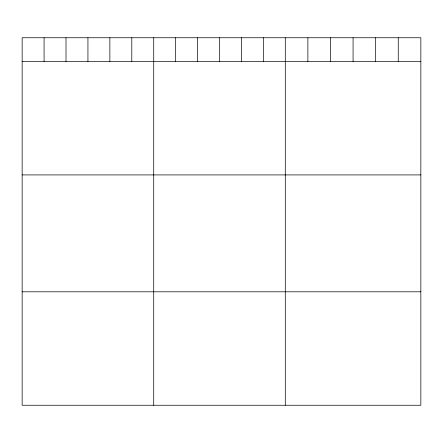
<?xml version="1.0" encoding="UTF-8"?>
<svg xmlns="http://www.w3.org/2000/svg" width="443" height="443" viewBox="0 0 443 443"><rect width="100%" height="100%" fill="white"/><g stroke="black" fill="none" stroke-linecap="round" stroke-linejoin="round"><path stroke-width="0.66" d="M420.85 61.461L420.85 405.251L22.15 405.251L22.15 37.749L420.85 37.749L420.85 61.461L22.15 61.461M22.15 174.913L420.85 174.913M22.15 291.799L420.85 291.799M398.257 37.749L398.257 61.461M375.664 37.749L375.664 61.461M353.071 37.749L353.071 61.461M330.478 37.749L330.478 61.461M307.885 37.749L307.885 61.461M285.292 37.749L285.292 405.251M263.363 37.749L263.363 61.461M241.435 37.749L241.435 61.461M219.506 37.749L219.506 61.461M197.578 37.749L197.578 61.461M175.649 37.749L175.649 61.461M153.721 37.749L153.721 405.251M131.792 37.749L131.792 61.461M109.864 37.749L109.864 61.461M87.936 37.749L87.936 61.461M66.007 37.749L66.007 61.461M44.078 37.749L44.078 61.461"/></g></svg>
